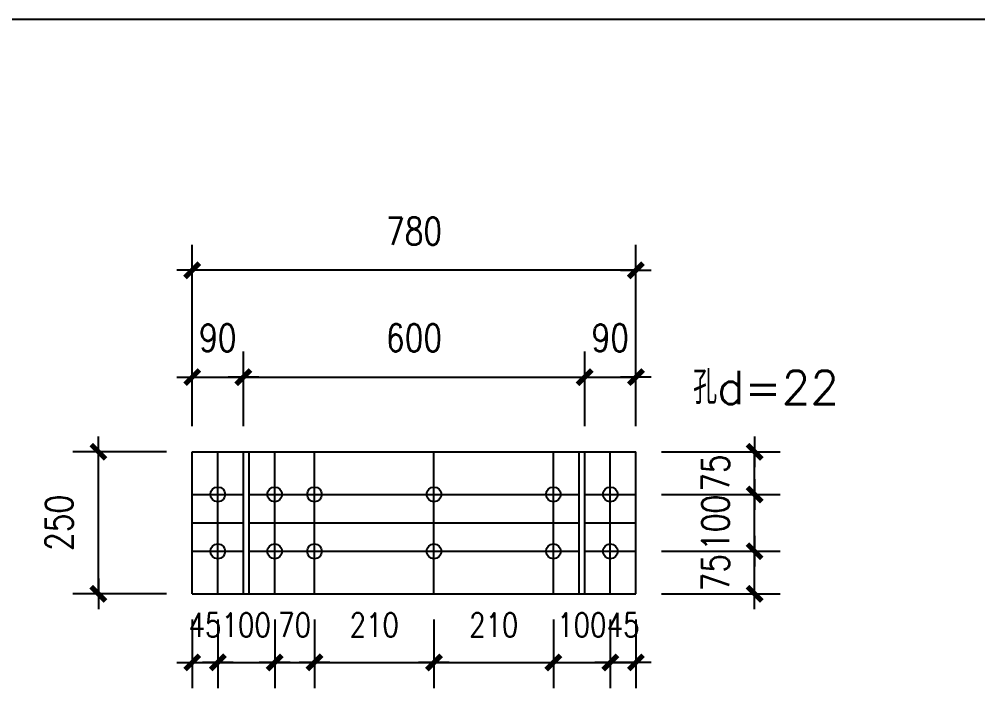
# Model space of a CAD drawing. Header units: millimetres. Extents: x 2451220 to 4527627, y -5186613 to -1639140.
# Drawn here: x 2491607 to 2494977, y -1700719 to -1698301 of the extents above; entities that cross this region are included whole.
import ezdxf

# ---------------------------------------------------------------- set-up
doc = ezdxf.new("R2010")
doc.units = ezdxf.units.MM
doc.header["$LTSCALE"] = 1000
doc.header["$PDMODE"] = 34
doc.linetypes.add('CENTER', pattern=[50.8, 31.75, -6.35, 6.35, -6.35])
doc.layers.add('轴线层', color=1, linetype='CENTER', lineweight=15)
doc.styles.add('DIM_FONT', font='simplex.shx', dxfattribs={"width": 0.8, "bigfont": 'hztxt.shx'})
doc.styles.get("Standard").update_dxf_attribs({"font": 'txt', "bigfont": 'gbcbig.shx'})
doc.dimstyles.new('WGH(2)', dxfattribs={"dimscale": 1.2, "dimtxt": 100, "dimasz": 0.5, "dimexe": 75, "dimexo": 75, "dimgap": 75, "dimtad": 1, "dimdec": 0, "dimlfac": 0.5, "dimzin": 0, "dimdsep": 46, "dimtxsty": 'DIM_FONT', "dimblk1": '_DIMX', "dimblk2": '_DIMX', "dimsah": 1, "dimcen": 0.09, "dimclrd": 3, "dimclre": 3, "dimclrt": 7, "dimadec": 0, "dimazin": 0, "dimtfac": 1, "dimtdec": 0, "dimtix": 1, "dimtmove": 2, "dimatfit": 3, "dimldrblk": '_DIMX', "dimfxl": 1, "dimtolj": 1, "dimtzin": 0, "dimarcsym": 0})

# ---------------------------------------------------------------- blocks, each defined once
blk = doc.blocks.new('_DIMX')
blk.add_line((-150, 0), (150, 0))
at = {"const_width": 50}
blk.add_lwpolyline([(-70, -70), (70, 70)], dxfattribs=at)
blk = doc.blocks.new('*D1802')
at = {"color": 3, "lineweight": -2}
for p, q in [((2492214.9, -1700411.8), (2492214.9, -1700652.7)), ((2492304.9, -1700411.8), (2492304.9, -1700652.7)), ((2492214.6, -1700562.7), (2492214.2, -1700562.7)), ((2492214.9, -1700562.7), (2492304.9, -1700562.7)), ((2492305.3, -1700562.7), (2492305.7, -1700562.7))]:
    blk.add_line(p, q, dxfattribs=at)
at = {"layer": 'Defpoints', "color": 0}
for p in [(2492214.9, -1700321.8), (2492304.9, -1700321.8), (2492304.9, -1700562.7)]:
    blk.add_point(p, dxfattribs=at)
at = {"color": 3, "lineweight": -2, "xscale": 0.36, "yscale": 0.36, "zscale": 0.36}
blk.add_blockref('_DIMX', (2492214.9, -1700562.7), dxfattribs=at)
at = {"color": 3, "lineweight": -2, "xscale": 0.36, "yscale": 0.36, "zscale": 0.36, "rotation": 180}
blk.add_blockref('_DIMX', (2492304.9, -1700562.7), dxfattribs=at)
at = {"color": 7, "insert": (2492259.9, -1700430.7), "char_height": 84, "attachment_point": 5, "style": 'DIM_FONT'}
blk.add_mtext('\\A1;45', dxfattribs=at)
blk = doc.blocks.new('*D1803')
at = {"color": 3, "lineweight": -2}
for p, q in [((2492504.9, -1700411.8), (2492504.9, -1700652.7)), ((2492304.9, -1700501.8), (2492304.9, -1700652.7)), ((2492304.6, -1700562.7), (2492304.2, -1700562.7)), ((2492304.9, -1700562.7), (2492504.9, -1700562.7)), ((2492505.3, -1700562.7), (2492505.7, -1700562.7))]:
    blk.add_line(p, q, dxfattribs=at)
at = {"layer": 'Defpoints', "color": 0}
for p in [(2492504.9, -1700321.8), (2492304.9, -1700411.8), (2492504.9, -1700562.7)]:
    blk.add_point(p, dxfattribs=at)
at = {"color": 3, "lineweight": -2, "xscale": 0.36, "yscale": 0.36, "zscale": 0.36}
blk.add_blockref('_DIMX', (2492304.9, -1700562.7), dxfattribs=at)
at = {"color": 3, "lineweight": -2, "xscale": 0.36, "yscale": 0.36, "zscale": 0.36, "rotation": 180}
blk.add_blockref('_DIMX', (2492504.9, -1700562.7), dxfattribs=at)
at = {"color": 7, "insert": (2492404.9, -1700430.7), "char_height": 84, "attachment_point": 5, "style": 'DIM_FONT'}
blk.add_mtext('\\A1;100', dxfattribs=at)
blk = doc.blocks.new('*D1804')
at = {"color": 3, "lineweight": -2}
for p, q in [((2492504.9, -1700411.8), (2492504.9, -1700652.7)), ((2492644.9, -1700411.8), (2492644.9, -1700652.7)), ((2492504.6, -1700562.7), (2492504.2, -1700562.7)), ((2492504.9, -1700562.7), (2492644.9, -1700562.7)), ((2492645.3, -1700562.7), (2492645.7, -1700562.7))]:
    blk.add_line(p, q, dxfattribs=at)
at = {"layer": 'Defpoints', "color": 0}
for p in [(2492504.9, -1700321.8), (2492644.9, -1700321.8), (2492644.9, -1700562.7)]:
    blk.add_point(p, dxfattribs=at)
at = {"color": 3, "lineweight": -2, "xscale": 0.36, "yscale": 0.36, "zscale": 0.36}
blk.add_blockref('_DIMX', (2492504.9, -1700562.7), dxfattribs=at)
at = {"color": 3, "lineweight": -2, "xscale": 0.36, "yscale": 0.36, "zscale": 0.36, "rotation": 180}
blk.add_blockref('_DIMX', (2492644.9, -1700562.7), dxfattribs=at)
at = {"color": 7, "insert": (2492574.9, -1700430.7), "char_height": 84, "attachment_point": 5, "style": 'DIM_FONT'}
blk.add_mtext('\\A1;70', dxfattribs=at)
blk = doc.blocks.new('*D1805')
at = {"color": 3, "lineweight": -2}
for p, q in [((2493684.9, -1700411.8), (2493684.9, -1700652.7)), ((2493774.9, -1700411.8), (2493774.9, -1700652.7)), ((2493684.6, -1700562.7), (2493684.2, -1700562.7)), ((2493684.9, -1700562.7), (2493774.9, -1700562.7)), ((2493775.3, -1700562.7), (2493775.7, -1700562.7))]:
    blk.add_line(p, q, dxfattribs=at)
at = {"layer": 'Defpoints', "color": 0}
for p in [(2493684.9, -1700321.8), (2493774.9, -1700321.8), (2493774.9, -1700562.7)]:
    blk.add_point(p, dxfattribs=at)
at = {"color": 3, "lineweight": -2, "xscale": 0.36, "yscale": 0.36, "zscale": 0.36}
blk.add_blockref('_DIMX', (2493684.9, -1700562.7), dxfattribs=at)
at = {"color": 3, "lineweight": -2, "xscale": 0.36, "yscale": 0.36, "zscale": 0.36, "rotation": 180}
blk.add_blockref('_DIMX', (2493774.9, -1700562.7), dxfattribs=at)
at = {"color": 7, "insert": (2493729.9, -1700430.7), "char_height": 84, "attachment_point": 5, "style": 'DIM_FONT'}
blk.add_mtext('\\A1;45', dxfattribs=at)
blk = doc.blocks.new('*D1806')
at = {"color": 3, "lineweight": -2}
for p, q in [((2492124.9, -1699821.8), (2491795.1, -1699821.8)), ((2491885.1, -1700321.5), (2491885.1, -1699822.2)), ((2492124.9, -1700321.8), (2491795.1, -1700321.8))]:
    blk.add_line(p, q, dxfattribs=at)
at = {"layer": 'Defpoints', "color": 0}
for p in [(2491885.1, -1699821.8), (2492214.9, -1699821.8), (2492214.9, -1700321.8)]:
    blk.add_point(p, dxfattribs=at)
at = {"color": 3, "lineweight": -2, "xscale": 0.36, "yscale": 0.36, "zscale": 0.36}
for p, rotation in [((2491885.1, -1699821.8), 90), ((2491885.1, -1700321.8), 270)]:
    blk.add_blockref('_DIMX', p, dxfattribs=dict(at, rotation=rotation))
at = {"color": 7, "insert": (2491747.1, -1700071.8), "char_height": 96, "attachment_point": 5, "rotation": 90, "style": 'DIM_FONT'}
blk.add_mtext('\\A1;250', dxfattribs=at)
blk = doc.blocks.new('*D376')
at = {"color": 3, "lineweight": -2}
for p, q in [((2492214.9, -1699731.8), (2492214.9, -1699469.4)), ((2492394.9, -1699731.8), (2492394.9, -1699469.4)), ((2492214.6, -1699559.4), (2492214.2, -1699559.4)), ((2492214.9, -1699559.4), (2492394.9, -1699559.4)), ((2492395.3, -1699559.4), (2492395.7, -1699559.4))]:
    blk.add_line(p, q, dxfattribs=at)
at = {"layer": 'Defpoints', "color": 0}
for p in [(2492394.9, -1699559.4), (2492214.9, -1699821.8), (2492394.9, -1699821.8)]:
    blk.add_point(p, dxfattribs=at)
at = {"color": 3, "lineweight": -2, "xscale": 0.36, "yscale": 0.36, "zscale": 0.36}
blk.add_blockref('_DIMX', (2492214.9, -1699559.4), dxfattribs=at)
at = {"color": 3, "lineweight": -2, "xscale": 0.36, "yscale": 0.36, "zscale": 0.36, "rotation": 180}
blk.add_blockref('_DIMX', (2492394.9, -1699559.4), dxfattribs=at)
at = {"color": 7, "insert": (2492304.9, -1699421.4), "char_height": 96, "attachment_point": 5, "style": 'DIM_FONT'}
blk.add_mtext('\\A1;90', dxfattribs=at)
blk = doc.blocks.new('*D1807')
at = {"color": 3, "lineweight": -2}
for p, q in [((2492394.9, -1699731.8), (2492394.9, -1699469.4)), ((2493594.9, -1699731.8), (2493594.9, -1699469.4)), ((2492395.3, -1699559.4), (2493594.6, -1699559.4))]:
    blk.add_line(p, q, dxfattribs=at)
at = {"layer": 'Defpoints', "color": 0}
for p in [(2493594.9, -1699559.4), (2492394.9, -1699821.8), (2493594.9, -1699821.8)]:
    blk.add_point(p, dxfattribs=at)
at = {"color": 3, "lineweight": -2, "xscale": 0.36, "yscale": 0.36, "zscale": 0.36, "rotation": 180}
blk.add_blockref('_DIMX', (2492394.9, -1699559.4), dxfattribs=at)
at = {"color": 3, "lineweight": -2, "xscale": 0.36, "yscale": 0.36, "zscale": 0.36}
blk.add_blockref('_DIMX', (2493594.9, -1699559.4), dxfattribs=at)
at = {"color": 7, "insert": (2492994.9, -1699421.4), "char_height": 96, "attachment_point": 5, "style": 'DIM_FONT'}
blk.add_mtext('\\A1;600', dxfattribs=at)
blk = doc.blocks.new('*D1808')
at = {"color": 3, "lineweight": -2}
for p, q in [((2493594.9, -1699731.8), (2493594.9, -1699469.4)), ((2493774.9, -1699731.8), (2493774.9, -1699469.4)), ((2493594.6, -1699559.4), (2493594.2, -1699559.4)), ((2493594.9, -1699559.4), (2493774.9, -1699559.4)), ((2493775.3, -1699559.4), (2493775.7, -1699559.4))]:
    blk.add_line(p, q, dxfattribs=at)
at = {"layer": 'Defpoints', "color": 0}
for p in [(2493774.9, -1699559.4), (2493594.9, -1699821.8), (2493774.9, -1699821.8)]:
    blk.add_point(p, dxfattribs=at)
at = {"color": 3, "lineweight": -2, "xscale": 0.36, "yscale": 0.36, "zscale": 0.36}
blk.add_blockref('_DIMX', (2493594.9, -1699559.4), dxfattribs=at)
at = {"color": 3, "lineweight": -2, "xscale": 0.36, "yscale": 0.36, "zscale": 0.36, "rotation": 180}
blk.add_blockref('_DIMX', (2493774.9, -1699559.4), dxfattribs=at)
at = {"color": 7, "insert": (2493684.9, -1699421.4), "char_height": 96, "attachment_point": 5, "style": 'DIM_FONT'}
blk.add_mtext('\\A1;90', dxfattribs=at)
blk = doc.blocks.new('*D1809')
at = {"color": 3, "lineweight": -2}
for p, q in [((2492214.9, -1699731.8), (2492214.9, -1699093.8)), ((2493774.9, -1699731.8), (2493774.9, -1699093.8)), ((2493774.6, -1699183.8), (2492215.3, -1699183.8))]:
    blk.add_line(p, q, dxfattribs=at)
at = {"layer": 'Defpoints', "color": 0}
for p in [(2492214.9, -1699183.8), (2492214.9, -1699821.8), (2493774.9, -1699821.8)]:
    blk.add_point(p, dxfattribs=at)
at = {"color": 3, "lineweight": -2, "xscale": 0.36, "yscale": 0.36, "zscale": 0.36, "rotation": 180}
blk.add_blockref('_DIMX', (2492214.9, -1699183.8), dxfattribs=at)
at = {"color": 3, "lineweight": -2, "xscale": 0.36, "yscale": 0.36, "zscale": 0.36}
blk.add_blockref('_DIMX', (2493774.9, -1699183.8), dxfattribs=at)
at = {"color": 7, "insert": (2492994.9, -1699045.8), "char_height": 96, "attachment_point": 5, "style": 'DIM_FONT'}
blk.add_mtext('\\A1;780', dxfattribs=at)
blk = doc.blocks.new('*D377')
at = {"color": 3, "lineweight": -2}
for p, q in [((2493864.9, -1700171.8), (2494282.4, -1700171.8)), ((2494192.4, -1700171.5), (2494192.4, -1700171.1)), ((2494192.4, -1700321.8), (2494192.4, -1700171.8)), ((2493864.9, -1700321.8), (2494282.4, -1700321.8)), ((2494192.4, -1700322.2), (2494192.4, -1700322.5))]:
    blk.add_line(p, q, dxfattribs=at)
at = {"layer": 'Defpoints', "color": 0}
for p in [(2493774.9, -1700171.8), (2494192.4, -1700171.8), (2493774.9, -1700321.8)]:
    blk.add_point(p, dxfattribs=at)
at = {"color": 3, "lineweight": -2, "xscale": 0.36, "yscale": 0.36, "zscale": 0.36}
for p, rotation in [((2494192.4, -1700171.8), 270), ((2494192.4, -1700321.8), 90)]:
    blk.add_blockref('_DIMX', p, dxfattribs=dict(at, rotation=rotation))
at = {"color": 7, "insert": (2494054.4, -1700246.8), "char_height": 96, "attachment_point": 5, "rotation": 90, "style": 'DIM_FONT'}
blk.add_mtext('\\A1;75', dxfattribs=at)
blk = doc.blocks.new('*D1810')
at = {"color": 3, "lineweight": -2}
for p, q in [((2493864.9, -1699971.8), (2494282.4, -1699971.8)), ((2494192.4, -1699971.5), (2494192.4, -1699971.1)), ((2494192.4, -1700171.8), (2494192.4, -1699971.8)), ((2493864.9, -1700171.8), (2494282.4, -1700171.8)), ((2494192.4, -1700172.2), (2494192.4, -1700172.5))]:
    blk.add_line(p, q, dxfattribs=at)
at = {"layer": 'Defpoints', "color": 0}
for p in [(2493774.9, -1699971.8), (2494192.4, -1699971.8), (2493774.9, -1700171.8)]:
    blk.add_point(p, dxfattribs=at)
at = {"color": 3, "lineweight": -2, "xscale": 0.36, "yscale": 0.36, "zscale": 0.36}
for p, rotation in [((2494192.4, -1699971.8), 270), ((2494192.4, -1700171.8), 90)]:
    blk.add_blockref('_DIMX', p, dxfattribs=dict(at, rotation=rotation))
at = {"color": 7, "insert": (2494054.4, -1700071.8), "char_height": 96, "attachment_point": 5, "rotation": 90, "style": 'DIM_FONT'}
blk.add_mtext('\\A1;100', dxfattribs=at)
blk = doc.blocks.new('*D1811')
at = {"color": 3, "lineweight": -2}
for p, q in [((2493864.9, -1699821.8), (2494282.4, -1699821.8)), ((2494192.4, -1699821.5), (2494192.4, -1699821.1)), ((2494192.4, -1699971.8), (2494192.4, -1699821.8)), ((2493864.9, -1699971.8), (2494282.4, -1699971.8)), ((2494192.4, -1699972.2), (2494192.4, -1699972.5))]:
    blk.add_line(p, q, dxfattribs=at)
at = {"layer": 'Defpoints', "color": 0}
for p in [(2493774.9, -1699821.8), (2494192.4, -1699821.8), (2493774.9, -1699971.8)]:
    blk.add_point(p, dxfattribs=at)
at = {"color": 3, "lineweight": -2, "xscale": 0.36, "yscale": 0.36, "zscale": 0.36}
for p, rotation in [((2494192.4, -1699821.8), 270), ((2494192.4, -1699971.8), 90)]:
    blk.add_blockref('_DIMX', p, dxfattribs=dict(at, rotation=rotation))
at = {"color": 7, "insert": (2494054.4, -1699896.8), "char_height": 96, "attachment_point": 5, "rotation": 90, "style": 'DIM_FONT'}
blk.add_mtext('\\A1;75', dxfattribs=at)
blk = doc.blocks.new('*D1812')
at = {"color": 3, "lineweight": -2}
for p, q in [((2493484.9, -1700411.8), (2493484.9, -1700652.7)), ((2493684.9, -1700411.8), (2493684.9, -1700652.7)), ((2493484.6, -1700562.7), (2493484.2, -1700562.7)), ((2493484.9, -1700562.7), (2493684.9, -1700562.7)), ((2493685.3, -1700562.7), (2493685.7, -1700562.7))]:
    blk.add_line(p, q, dxfattribs=at)
at = {"layer": 'Defpoints', "color": 0}
for p in [(2493484.9, -1700321.8), (2493684.9, -1700321.8), (2493684.9, -1700562.7)]:
    blk.add_point(p, dxfattribs=at)
at = {"color": 3, "lineweight": -2, "xscale": 0.36, "yscale": 0.36, "zscale": 0.36}
blk.add_blockref('_DIMX', (2493484.9, -1700562.7), dxfattribs=at)
at = {"color": 3, "lineweight": -2, "xscale": 0.36, "yscale": 0.36, "zscale": 0.36, "rotation": 180}
blk.add_blockref('_DIMX', (2493684.9, -1700562.7), dxfattribs=at)
at = {"color": 7, "insert": (2493584.9, -1700430.7), "char_height": 84, "attachment_point": 5, "style": 'DIM_FONT'}
blk.add_mtext('\\A1;100', dxfattribs=at)
blk = doc.blocks.new('*D378')
at = {"color": 3, "lineweight": -2}
for p, q in [((2493064.9, -1700411.8), (2493064.9, -1700652.7)), ((2493484.9, -1700411.8), (2493484.9, -1700652.7)), ((2493065.3, -1700562.7), (2493484.6, -1700562.7))]:
    blk.add_line(p, q, dxfattribs=at)
at = {"layer": 'Defpoints', "color": 0}
for p in [(2493064.9, -1700321.8), (2493484.9, -1700321.8), (2493484.9, -1700562.7)]:
    blk.add_point(p, dxfattribs=at)
at = {"color": 3, "lineweight": -2, "xscale": 0.36, "yscale": 0.36, "zscale": 0.36, "rotation": 180}
blk.add_blockref('_DIMX', (2493064.9, -1700562.7), dxfattribs=at)
at = {"color": 3, "lineweight": -2, "xscale": 0.36, "yscale": 0.36, "zscale": 0.36}
blk.add_blockref('_DIMX', (2493484.9, -1700562.7), dxfattribs=at)
at = {"color": 7, "insert": (2493274.9, -1700430.7), "char_height": 84, "attachment_point": 5, "style": 'DIM_FONT'}
blk.add_mtext('\\A1;210', dxfattribs=at)
blk = doc.blocks.new('*D379')
at = {"color": 3, "lineweight": -2}
for p, q in [((2492644.9, -1700411.8), (2492644.9, -1700652.7)), ((2493064.9, -1700411.8), (2493064.9, -1700652.7)), ((2492645.3, -1700562.7), (2493064.6, -1700562.7))]:
    blk.add_line(p, q, dxfattribs=at)
at = {"layer": 'Defpoints', "color": 0}
for p in [(2492644.9, -1700321.8), (2493064.9, -1700321.8), (2493064.9, -1700562.7)]:
    blk.add_point(p, dxfattribs=at)
at = {"color": 3, "lineweight": -2, "xscale": 0.36, "yscale": 0.36, "zscale": 0.36, "rotation": 180}
blk.add_blockref('_DIMX', (2492644.9, -1700562.7), dxfattribs=at)
at = {"color": 3, "lineweight": -2, "xscale": 0.36, "yscale": 0.36, "zscale": 0.36}
blk.add_blockref('_DIMX', (2493064.9, -1700562.7), dxfattribs=at)
at = {"color": 7, "insert": (2492854.9, -1700430.7), "char_height": 84, "attachment_point": 5, "style": 'DIM_FONT'}
blk.add_mtext('\\A1;210', dxfattribs=at)

msp = doc.modelspace()

# ---------------------------------------------------------------- linework, layer by layer
for p, q in [((2492214.9, -1699821.8), (2493774.9, -1699821.8)), ((2492214.9, -1700321.8), (2492214.9, -1699821.8)), ((2492304.9, -1700321.8), (2492304.9, -1699821.8)), ((2492394.9, -1700321.8), (2492394.9, -1699821.8)), ((2492414.9, -1700321.8), (2492414.9, -1699821.8)), ((2492504.9, -1700321.8), (2492504.9, -1699821.8)), ((2492644.9, -1700321.8), (2492644.9, -1699821.8)), ((2493064.9, -1700321.8), (2493064.9, -1699821.8)), ((2493484.9, -1700321.8), (2493484.9, -1699821.8)), ((2493574.9, -1700321.8), (2493574.9, -1699821.8)), ((2493594.9, -1700321.8), (2493594.9, -1699821.8)), ((2493684.9, -1700321.8), (2493684.9, -1699821.8)), ((2493774.9, -1700321.8), (2493774.9, -1699821.8)), ((2492214.9, -1699971.8), (2492394.9, -1699971.8)), ((2492414.9, -1699971.8), (2493574.9, -1699971.8)), ((2493594.9, -1699971.8), (2493774.9, -1699971.8)), ((2492214.9, -1700071.8), (2492394.9, -1700071.8)), ((2492414.9, -1700071.8), (2493574.9, -1700071.8)), ((2493594.9, -1700071.8), (2493774.9, -1700071.8)), ((2492214.9, -1700171.8), (2492394.9, -1700171.8)), ((2492414.9, -1700171.8), (2493574.9, -1700171.8)), ((2493594.9, -1700171.8), (2493774.9, -1700171.8)), ((2492214.9, -1700321.8), (2493774.9, -1700321.8))]:
    msp.add_line(p, q)
msp.add_lwpolyline([(2499972, -1711257.5), (2483552.7, -1711257.5), (2483552.7, -1698300.6), (2499972, -1698300.6)], close=True)
for centre in [(2492304.9, -1699971.8), (2492504.9, -1699971.8), (2492644.9, -1699971.8), (2493064.9, -1699971.8), (2493484.9, -1699971.8), (2493684.9, -1699971.8), (2492304.9, -1700171.8), (2492504.9, -1700171.8), (2492644.9, -1700171.8), (2493064.9, -1700171.8), (2493484.9, -1700171.8), (2493684.9, -1700171.8)]:
    msp.add_circle(centre, 26)

# ---------------------------------------------------------------- texts
at = {"layer": '轴线层', "color": 0, "linetype": 'ByBlock', "insert": (2493975.9, -1699536.7), "char_height": 117.6, "attachment_point": 1}
msp.add_mtext_dynamic_manual_height_columns('孔d=22', width=1506.743, gutter_width=12.5, heights=[336], dxfattribs=at).dxf.set("width", 1446.473)

# ---------------------------------------------------------------- dimensions: what is measured, and where the dimension line sits
for base, p1, p2, angle, override, picture, middle in [((2492214.9, -1699183.8), (2493774.9, -1699821.8), (2492214.9, -1699821.8), 180, {"dimtxt": 80, "dimasz": 0.3}, '*D1809', (2492994.9, -1699045.8)), ((2492394.9, -1699559.4), (2492214.9, -1699821.8), (2492394.9, -1699821.8), 180, {"dimtxt": 80, "dimasz": 0.3}, '*D376', (2492304.9, -1699421.4)), ((2493594.9, -1699559.4), (2492394.9, -1699821.8), (2493594.9, -1699821.8), 180, {"dimtxt": 80, "dimasz": 0.3}, '*D1807', (2492994.9, -1699421.4)), ((2493774.9, -1699559.4), (2493594.9, -1699821.8), (2493774.9, -1699821.8), 180, {"dimtxt": 80, "dimasz": 0.3}, '*D1808', (2493684.9, -1699421.4)), ((2491885.1, -1699821.8), (2492214.9, -1700321.8), (2492214.9, -1699821.8), 90, {"dimtxt": 80, "dimasz": 0.3}, '*D1806', (2491747.1, -1700071.8)), ((2494192.4, -1699821.8), (2493774.9, -1699971.8), (2493774.9, -1699821.8), 90, {"dimtxt": 80, "dimasz": 0.3}, '*D1811', (2494054.4, -1699896.8)), ((2494192.4, -1699971.8), (2493774.9, -1700171.8), (2493774.9, -1699971.8), 90, {"dimtxt": 80, "dimasz": 0.3}, '*D1810', (2494054.4, -1700071.8)), ((2494192.4, -1700171.8), (2493774.9, -1700321.8), (2493774.9, -1700171.8), 90, {"dimtxt": 80, "dimasz": 0.3}, '*D377', (2494054.4, -1700246.8)), ((2492304.9, -1700562.7), (2492214.9, -1700321.8), (2492304.9, -1700321.8), 180, {"dimtxt": 70, "dimasz": 0.3}, '*D1802', (2492259.9, -1700430.7)), ((2492504.9, -1700562.7), (2492304.9, -1700411.8), (2492504.9, -1700321.8), 180, {"dimtxt": 70, "dimasz": 0.3}, '*D1803', (2492404.9, -1700430.7)), ((2492644.9, -1700562.7), (2492504.9, -1700321.8), (2492644.9, -1700321.8), 180, {"dimtxt": 70, "dimasz": 0.3}, '*D1804', (2492574.9, -1700430.7)), ((2493064.9, -1700562.7), (2492644.9, -1700321.8), (2493064.9, -1700321.8), 180, {"dimtxt": 70, "dimasz": 0.3}, '*D379', (2492854.9, -1700430.7)), ((2493484.9, -1700562.7), (2493064.9, -1700321.8), (2493484.9, -1700321.8), 180, {"dimtxt": 70, "dimasz": 0.3}, '*D378', (2493274.9, -1700430.7)), ((2493774.9, -1700562.7), (2493684.9, -1700321.8), (2493774.9, -1700321.8), 180, {"dimtxt": 70, "dimasz": 0.3}, '*D1805', (2493729.9, -1700430.7))]:
    dim = msp.add_linear_dim(base=base, p1=p1, p2=p2, angle=angle, dimstyle='WGH(2)', override=override)
    dim.commit()
    dim.dimension.update_dxf_attribs({"geometry": picture, "text_midpoint": middle})
dim = msp.add_linear_dim(base=(2493684.9, -1700562.7), p1=(2493484.9, -1700321.8), p2=(2493684.9, -1700321.8), dimstyle='WGH(2)', override={"dimtxt": 70, "dimasz": 0.3})
dim.commit()
dim.dimension.update_dxf_attribs({"geometry": '*D1812', "text_midpoint": (2493584.9, -1700430.7)})

doc.saveas('drawing.dxf')
